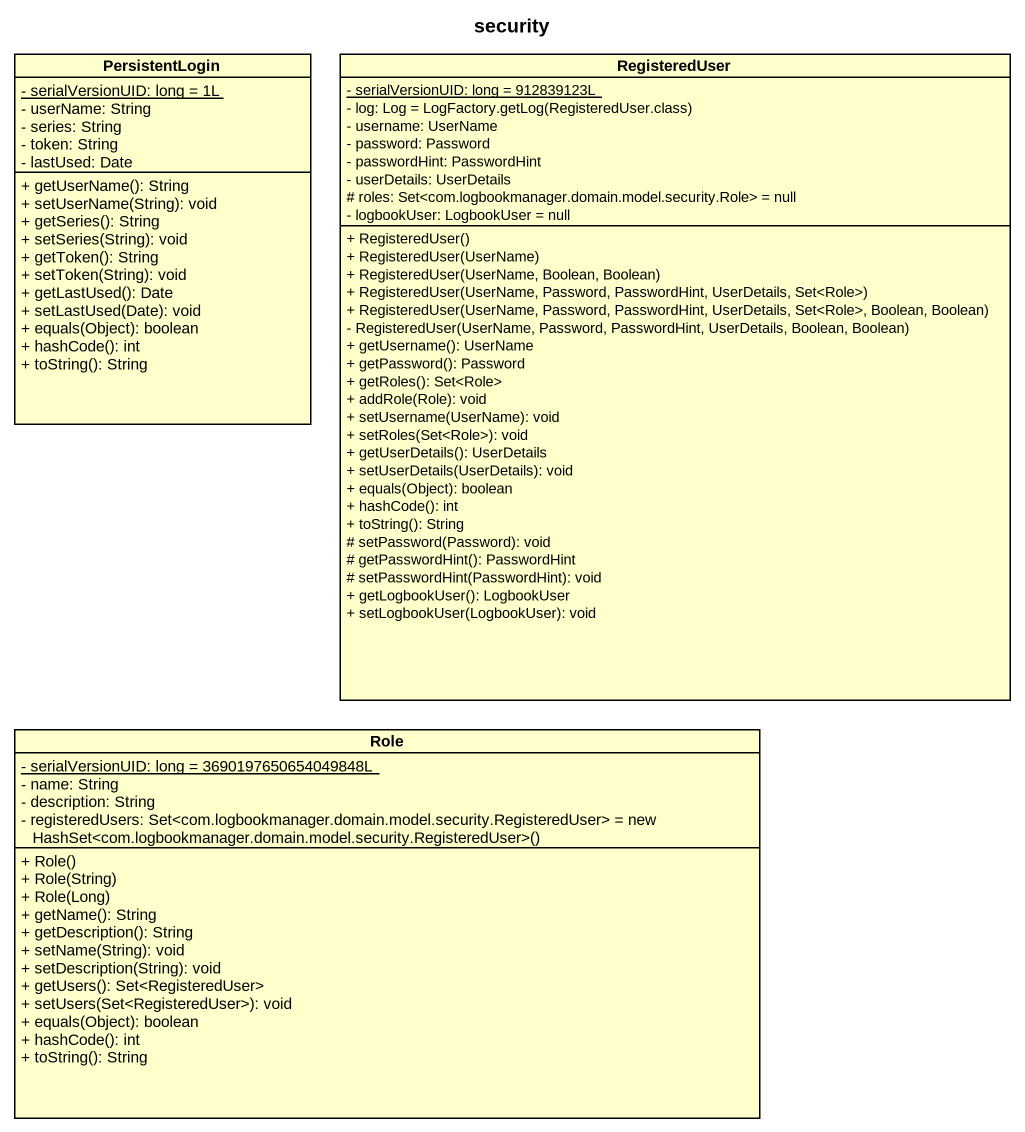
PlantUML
@startuml
title security
hide circle
hide empty members
skinparam classAttributeIconSize 0
class PersistentLogin {
  {static} - serialVersionUID: long = 1L
  - userName: String
  - series: String
  - token: String
  - lastUsed: Date
  + getUserName(): String
  + setUserName(String): void
  + getSeries(): String
  + setSeries(String): void
  + getToken(): String
  + setToken(String): void
  + getLastUsed(): Date
  + setLastUsed(Date): void
  + equals(Object): boolean
  + hashCode(): int
  + toString(): String
}
class RegisteredUser {
  {static} - serialVersionUID: long = 912839123L
  {field} - log: Log = LogFactory.getLog(RegisteredUser.class)
  - username: UserName
  - password: Password
  - passwordHint: PasswordHint
  - userDetails: UserDetails
  # roles: Set<com.logbookmanager.domain.model.security.Role> = null
  - logbookUser: LogbookUser = null
  + RegisteredUser()
  + RegisteredUser(UserName)
  + RegisteredUser(UserName, Boolean, Boolean)
  + RegisteredUser(UserName, Password, PasswordHint, UserDetails, Set<Role>)
  + RegisteredUser(UserName, Password, PasswordHint, UserDetails, Set<Role>, Boolean, Boolean)
  - RegisteredUser(UserName, Password, PasswordHint, UserDetails, Boolean, Boolean)
  + getUsername(): UserName
  + getPassword(): Password
  + getRoles(): Set<Role>
  + addRole(Role): void
  + setUsername(UserName): void
  + setRoles(Set<Role>): void
  + getUserDetails(): UserDetails
  + setUserDetails(UserDetails): void
  + equals(Object): boolean
  + hashCode(): int
  + toString(): String
  # setPassword(Password): void
  # getPasswordHint(): PasswordHint
  # setPasswordHint(PasswordHint): void
  + getLogbookUser(): LogbookUser
  + setLogbookUser(LogbookUser): void
}
class Role {
  {static} - serialVersionUID: long = 3690197650654049848L
  - name: String
  - description: String
  {field} - registeredUsers: Set<com.logbookmanager.domain.model.security.RegisteredUser> = new HashSet<com.logbookmanager.domain.model.security.RegisteredUser>()
  + Role()
  + Role(String)
  + Role(Long)
  + getName(): String
  + getDescription(): String
  + setName(String): void
  + setDescription(String): void
  + getUsers(): Set<RegisteredUser>
  + setUsers(Set<RegisteredUser>): void
  + equals(Object): boolean
  + hashCode(): int
  + toString(): String
}
@enduml
